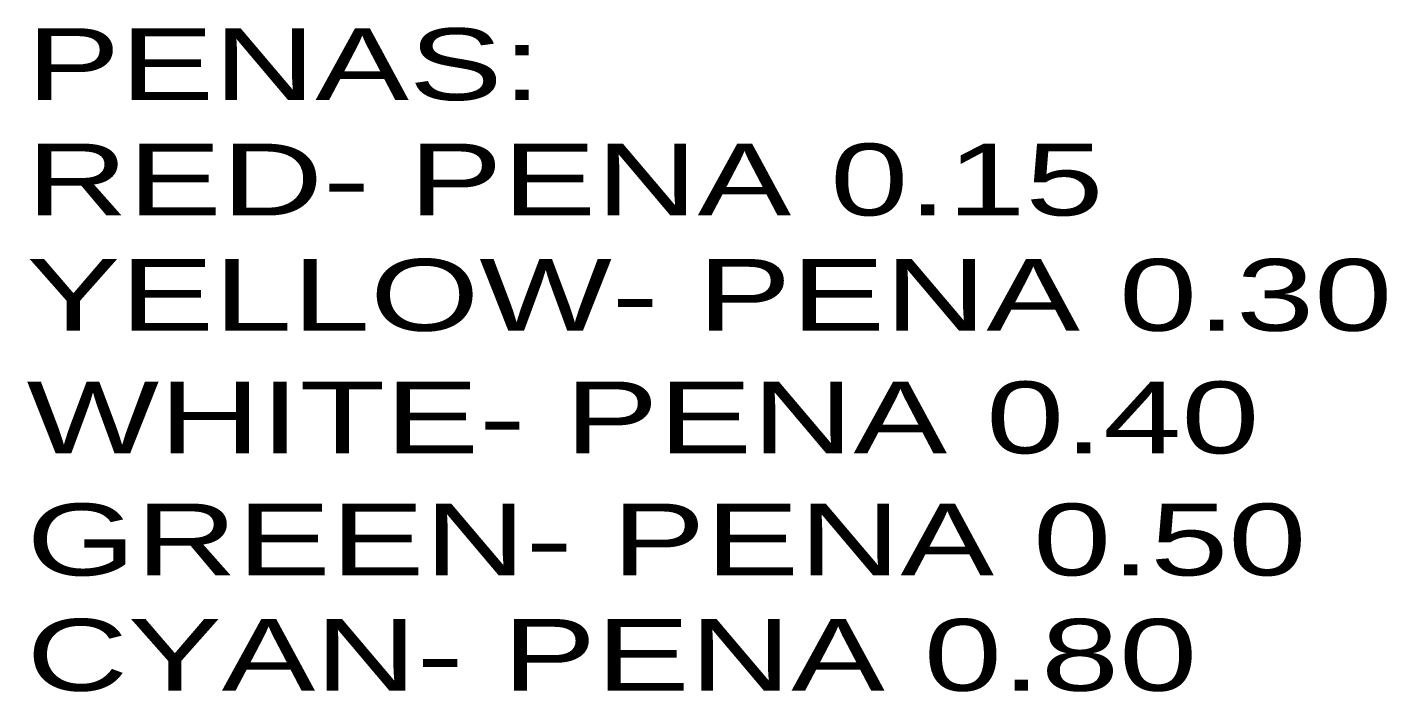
# Model space of a CAD drawing. Header units: millimetres. Extents: x 379 to 8329, y 269 to 4802.
# Drawn here: x 5961 to 7664, y 1610 to 2443 of the extents above; entities that cross this region are included whole.
import ezdxf

# ---------------------------------------------------------------- set-up
doc = ezdxf.new("R2010")
doc.units = ezdxf.units.MM
doc.header["$LTSCALE"] = 20
doc.header["$MEASUREMENT"] = 0
doc.layers.add('1', color=7, linetype='Continuous')
doc.styles.add('REGUA100', font='arial.ttf', dxfattribs={"width": 1.4})

msp = doc.modelspace()

# ---------------------------------------------------------------- texts
at = {"layer": '1', "style": 'REGUA100', "width": 1.4}
for s, height, p in [('PENAS:', 89.9243, (5960.039, 2351.46)), ('WHITE- PENA 0.40', 89.92429, (5960.039, 1909.101))]:
    msp.add_text(s, height=height, dxfattribs=at).set_placement(p)
at = {"layer": '1', "color": 1, "style": 'REGUA100', "width": 1.4}
msp.add_text('RED- PENA 0.15', height=89.92429, dxfattribs=at).set_placement((5960.039, 2207.005))
at = {"layer": '1', "color": 2, "style": 'REGUA100', "width": 1.4}
msp.add_text('YELLOW- PENA 0.30', height=89.92429, dxfattribs=at).set_placement((5960.039, 2062.549))
at = {"layer": '1', "color": 3, "style": 'REGUA100', "width": 1.4}
msp.add_text('GREEN- PENA 0.50', height=89.92429, dxfattribs=at).set_placement((5960.039, 1756.23))
at = {"layer": '1', "color": 4, "style": 'REGUA100', "width": 1.4}
msp.add_text('CYAN- PENA 0.80', height=89.92429, dxfattribs=at).set_placement((5960.039, 1611.775))

doc.saveas('drawing.dxf')
